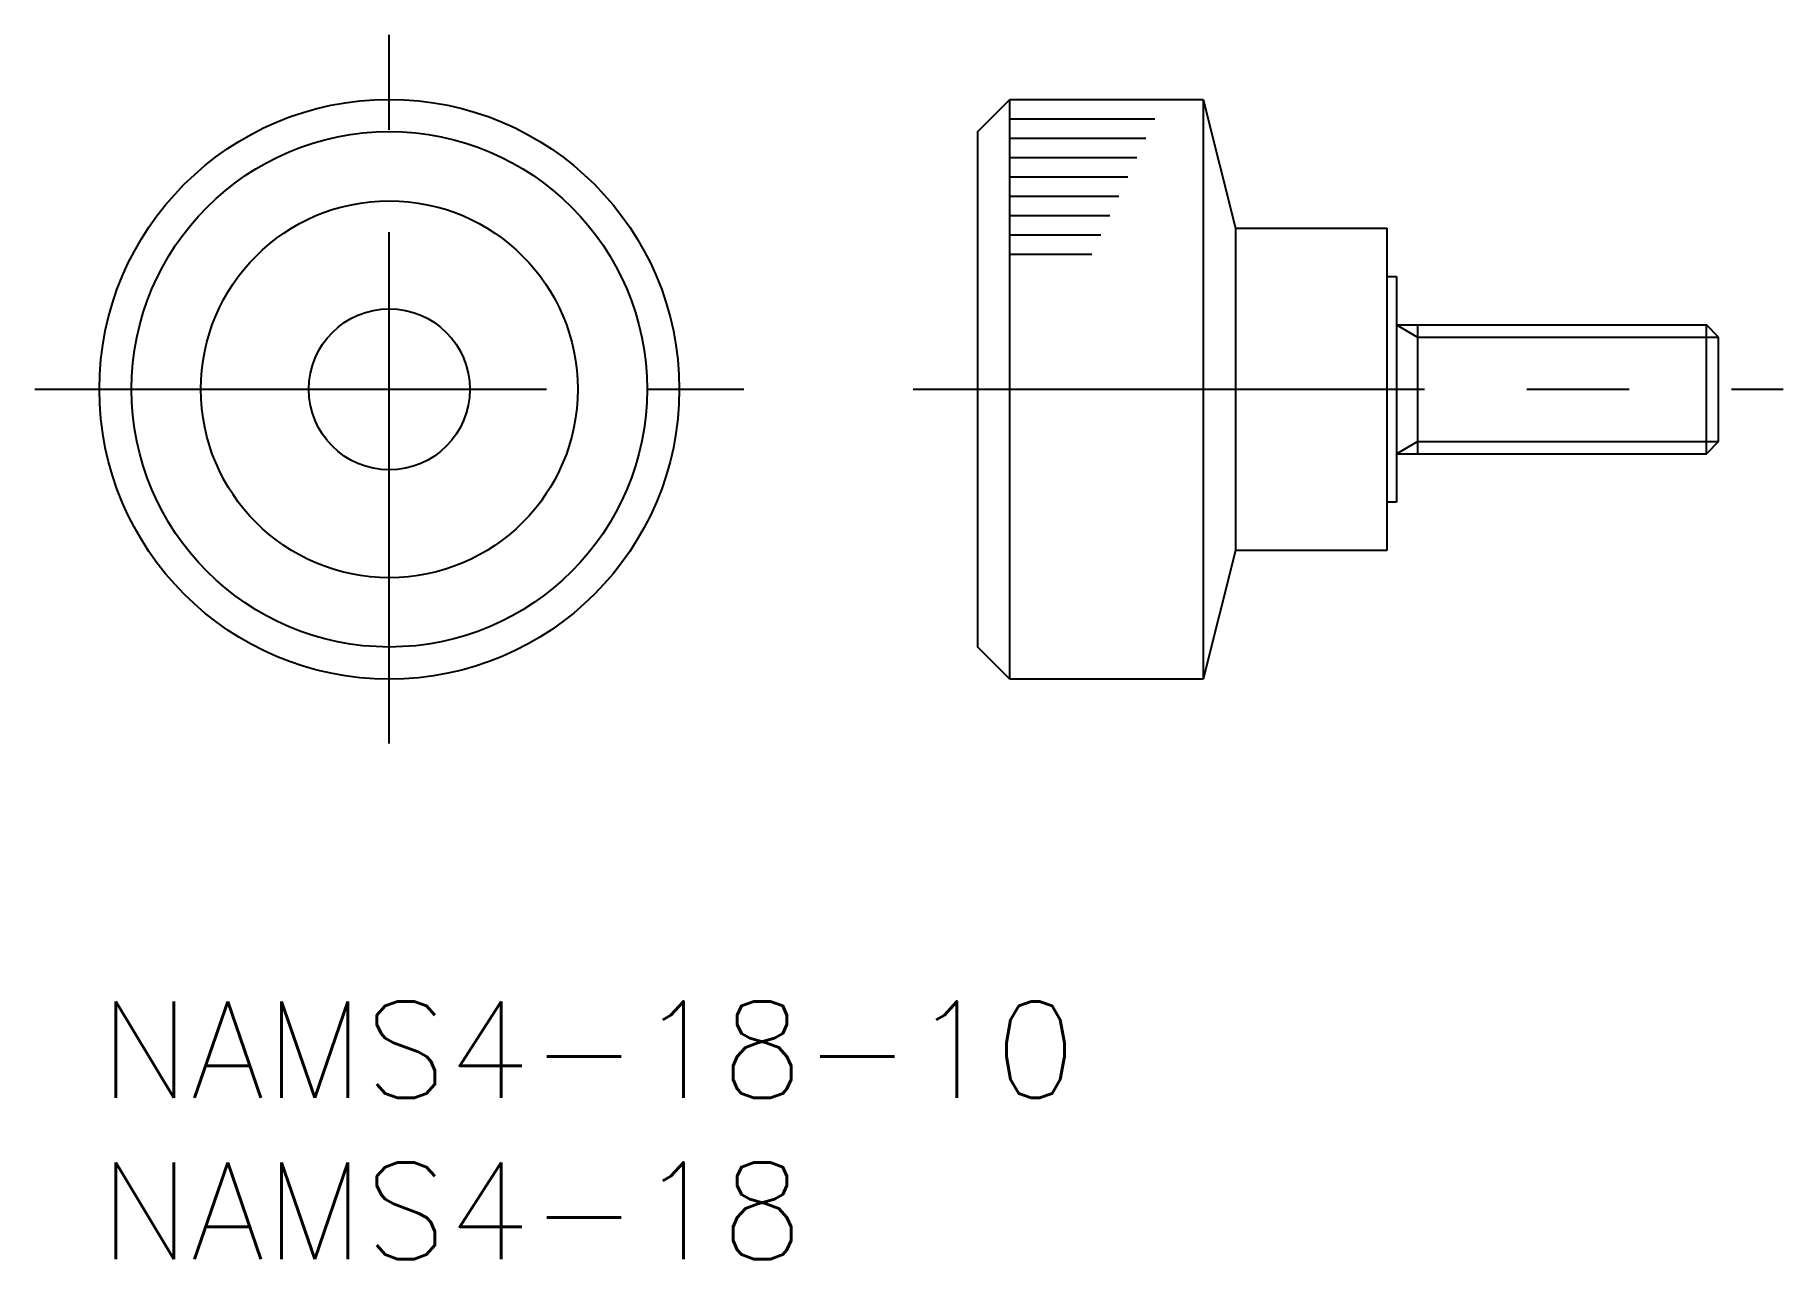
# Model space of a CAD drawing. Extents: x -2 to 52.3, y -8 to 30.
import ezdxf

# ---------------------------------------------------------------- set-up
doc = ezdxf.new("R2010")
doc.units = 0
doc.header["$LTSCALE"] = 0.5
doc.linetypes.add('CENTER', pattern=[50.8, 31.75, -6.35, 6.35, -6.35])
for name, color, linetype in [('MSM_CENTER', 1, 'CENTER'), ('MSM_CONTINUOUS', 7, 'CONTINUOUS'), ('MSM_NARROW', 5, 'CONTINUOUS'), ('MSM_PART_NUMBER', 7, 'CONTINUOUS')]:
    doc.layers.add(name, color=color, linetype=linetype)
doc.styles.get("Standard").update_dxf_attribs({"font": 'txt.shx', "height": 3, "bigfont": 'bigfont.shx'})

# ---------------------------------------------------------------- blocks, each defined once
blk = doc.blocks.new('*U2')
at = {"layer": 'MSM_PART_NUMBER'}
blk.add_text('NAMS4-18-10', height=3, dxfattribs=at).set_placement((0, -3))
blk = doc.blocks.new('*U3')
at = {"layer": 'MSM_PART_NUMBER'}
blk.add_text('NAMS4-18', height=3, dxfattribs=at).set_placement((0, -8))

msp = doc.modelspace()

# ---------------------------------------------------------------- linework, layer by layer
at = {"layer": 'MSM_CENTER'}
for p, q in [((9, 8), (9, 30)), ((-2, 19), (20, 19)), ((25.263, 19), (52.263, 19))]:
    msp.add_line(p, q, dxfattribs=at)
at = {"layer": 'MSM_CONTINUOUS'}
for p, q in [((27.263, 27), (28.263, 28)), ((28.263, 10), (28.263, 28)), ((28.263, 28), (34.263, 28)), ((34.263, 28), (35.263, 24)), ((34.263, 28), (34.263, 10)), ((27.263, 11), (27.263, 27)), ((35.263, 24), (35.263, 14)), ((35.263, 24), (39.963, 24)), ((39.963, 24), (39.963, 14)), ((39.963, 22.5), (40.263, 22.5)), ((40.263, 22.5), (40.263, 15.5)), ((40.263, 21), (49.884, 21)), ((40.919, 21), (40.919, 17)), ((49.884, 17), (49.884, 21)), ((50.263, 20.621), (49.884, 21)), ((50.263, 17.379), (50.263, 20.621)), ((49.884, 17), (50.263, 17.379)), ((40.263, 17), (49.884, 17)), ((40.263, 15.5), (39.963, 15.5)), ((35.263, 14), (34.263, 10)), ((39.963, 14), (35.263, 14)), ((28.263, 10), (27.263, 11)), ((34.263, 10), (28.263, 10))]:
    msp.add_line(p, q, dxfattribs=at)
for radius in [9, 8, 5.85, 2.5]:
    msp.add_circle((9, 19), radius, dxfattribs=at)
at = {"layer": 'MSM_NARROW'}
for p, q in [((28.263, 27.4), (32.763, 27.4)), ((28.263, 26.8), (32.483, 26.8)), ((28.263, 26.2), (32.203, 26.2)), ((28.263, 25.6), (31.923, 25.6)), ((28.263, 25), (31.643, 25)), ((28.263, 24.4), (31.364, 24.4)), ((28.263, 23.8), (31.084, 23.8)), ((28.263, 23.2), (30.804, 23.2)), ((40.263, 21), (40.919, 20.621)), ((40.919, 20.621), (50.263, 20.621)), ((40.263, 17), (40.919, 17.379)), ((40.919, 17.379), (50.263, 17.379))]:
    msp.add_line(p, q, dxfattribs=at)

# ---------------------------------------------------------------- block references
at = {"layer": 'MSM_CONTINUOUS'}
for name in ['*U2', '*U3']:
    msp.add_blockref(name, (0, 0), dxfattribs=at)

doc.saveas('drawing.dxf')
